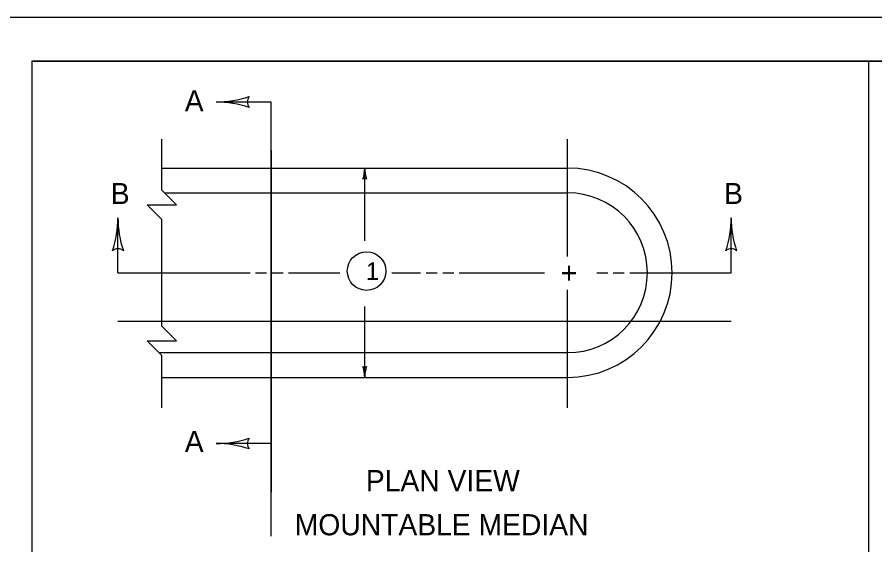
# Model space of a CAD drawing. Extents: x 997.6 to 1036.6, y 998.9 to 1022.6.
# Drawn here: x 1006.83 to 1016.57, y 1016.01 to 1022 of the extents above; entities that cross this region are included whole.
import ezdxf

# ---------------------------------------------------------------- set-up
doc = ezdxf.new("R2010")
doc.units = 0
for name, color, linetype in [('Level 1', 7, 'Continuous'), ('Level 10', 7, 'Continuous'), ('Level 11', 7, 'Continuous'), ('Level 14', 7, 'Continuous')]:
    doc.layers.add(name, color=color, linetype=linetype)

msp = doc.modelspace()

# ---------------------------------------------------------------- linework, layer by layer
at = {"layer": 'Level 1'}
for p, q in [((1016.5, 1021.5), (1016.5, 1000.5)), ((1009.7192, 1021.0375), (1009.0947, 1021.0375)), ((1009.7192, 1016.1125), (1009.7192, 1020.9875)), ((1013.084, 1019.2845), (1013.084, 1020.6148)), ((1009.7192, 1020.4875), (1009.7192, 1016.6125)), ((1008.4784, 1020.2875), (1013.084, 1020.2875)), ((1010.7813, 1019.4641), (1010.7813, 1020.2875)), ((1008.5097, 1020.0063), (1013.084, 1020.0063)), ((1007.9784, 1019.1), (1007.9784, 1019.7245)), ((1014.9418, 1019.1), (1014.9418, 1019.7245)), ((1013.084, 1017.5672), (1013.084, 1018.9061)), ((1010.7813, 1017.9125), (1010.7813, 1018.7167)), ((1007.9784, 1018.55), (1014.9418, 1018.55)), ((1008.4472, 1018.1938), (1013.084, 1018.1938)), ((1008.4784, 1017.9125), (1013.084, 1017.9125)), ((1009.7192, 1017.1625), (1009.0947, 1017.1625))]:
    msp.add_line(p, q, dxfattribs=at)
for points in [[(1009.7192, 1019.1825), (1009.7192, 1021.0375)], [(1008.4784, 1019.1), (1008.4784, 1019.7041), (1008.3118, 1019.8708), (1008.6451, 1019.8708), (1008.4784, 1020.0375), (1008.4784, 1020.6148)], [(1007.9784, 1019.1), (1009.4784, 1019.1)], [(1008.4784, 1017.5672), (1008.4784, 1018.1625), (1008.3118, 1018.3293), (1008.6451, 1018.3293), (1008.4784, 1018.4959), (1008.4784, 1019.1)], [(1009.5409, 1019.1), (1009.6659, 1019.1)], [(1009.7284, 1019.1), (1009.8534, 1019.1)], [(1009.9159, 1019.1), (1010.4998, 1019.1)], [(1011.0883, 1019.1), (1011.4159, 1019.1)], [(1011.4784, 1019.1), (1011.6021, 1019.1)], [(1011.6659, 1019.1), (1011.7909, 1019.1)], [(1011.8534, 1019.1), (1012.8224, 1019.1)], [(1013.4159, 1019.1), (1013.5409, 1019.1)], [(1013.6034, 1019.1), (1013.7284, 1019.1)], [(1013.7909, 1019.1), (1014.9418, 1019.1)], [(1009.7192, 1018.9125), (1009.7192, 1019.0375)], [(1009.7192, 1018.725), (1009.7192, 1018.85)], [(1009.7192, 1017.1625), (1009.7192, 1018.6625)]]:
    msp.add_lwpolyline(points, dxfattribs=at)
msp.add_circle((1010.802, 1019.1193), 0.2189, dxfattribs=at)
for centre, radius, start, end in [((1009.0947, 1022.2094), 1.1719, 269.98778, 270), ((1009.0947, 1022.2094), 1.1719, 270, 288.66878), ((1009.0947, 1019.8656), 1.1719, 71.34716, 89.99389), ((1009.5403, 1021.0374), 0.0938, 138.7746, 220.89129), ((1010.3906, 1020.2875), 0.3906, 341.34716, 359.99389), ((1011.1719, 1020.2875), 0.3906, 179.98778, 180), ((1011.1719, 1020.2875), 0.3906, 180, 198.66878), ((1013.084, 1019.1), 1.1875, 270, 90), ((1010.7812, 1020.139), 0.0312, 48.7746, 130.89129), ((1013.084, 1019.1), 0.9062, 270, 90), ((1006.8065, 1019.7245), 1.1719, 341.34716, 359.99389), ((1009.1503, 1019.7245), 1.1719, 179.98778, 180), ((1009.1503, 1019.7245), 1.1719, 180, 198.66878), ((1013.7699, 1019.7245), 1.1719, 341.34716, 359.99389), ((1016.1136, 1019.7245), 1.1719, 179.98778, 180), ((1016.1136, 1019.7245), 1.1719, 180, 198.66878), ((1007.9783, 1019.2789), 0.0938, 48.7746, 130.89129), ((1014.9416, 1019.2789), 0.0938, 48.7746, 130.89129), ((1010.7813, 1018.061), 0.0312, 228.7746, 310.89129), ((1010.3906, 1017.9125), 0.3906, 0, 18.66878), ((1011.1719, 1017.9125), 0.3906, 161.34716, 179.99389), ((1010.3906, 1017.9125), 0.3906, 359.98778, 0), ((1009.0947, 1018.3344), 1.1719, 270, 288.66878), ((1009.5403, 1017.1624), 0.0938, 138.7746, 220.89129), ((1009.0947, 1018.3344), 1.1719, 269.98778, 270), ((1009.0947, 1015.9906), 1.1719, 71.34716, 89.99389)]:
    msp.add_arc(centre, radius, start, end, dxfattribs=at)
at = {"layer": 'Level 10'}
for q in [(1035.5, 1021.5), (1007, 1000.5)]:
    msp.add_line((1007, 1021.5), q, dxfattribs=at)
at = {"layer": 'Level 11'}
msp.add_lwpolyline([(1007, 1000.5), (1035.5, 1000.5), (1035.5, 1021.5), (1007, 1021.5)], close=True, dxfattribs=at)
at = {"layer": 'Level 14'}
msp.add_line((1000, 1022), (1036, 1022), dxfattribs=at)

# ---------------------------------------------------------------- texts
at = {"layer": 'Level 1'}
for s, height, p in [('A', 0.24, (1008.7377, 1020.9305)), ('B', 0.24, (1007.8975, 1019.8791)), ('B', 0.24, (1014.8608, 1019.8791)), ('1', 0.2, (1010.7942, 1019.0193)), ('+', 0.24, (1013.0065, 1018.98)), ('A', 0.24, (1008.7377, 1017.0658)), ('PLAN VIEW', 0.24, (1010.7938, 1016.6217)), ('MOUNTABLE MEDIAN', 0.24, (1009.9868, 1016.1217))]:
    msp.add_text(s, height=height, dxfattribs=at).set_placement(p)

doc.saveas('drawing.dxf')
